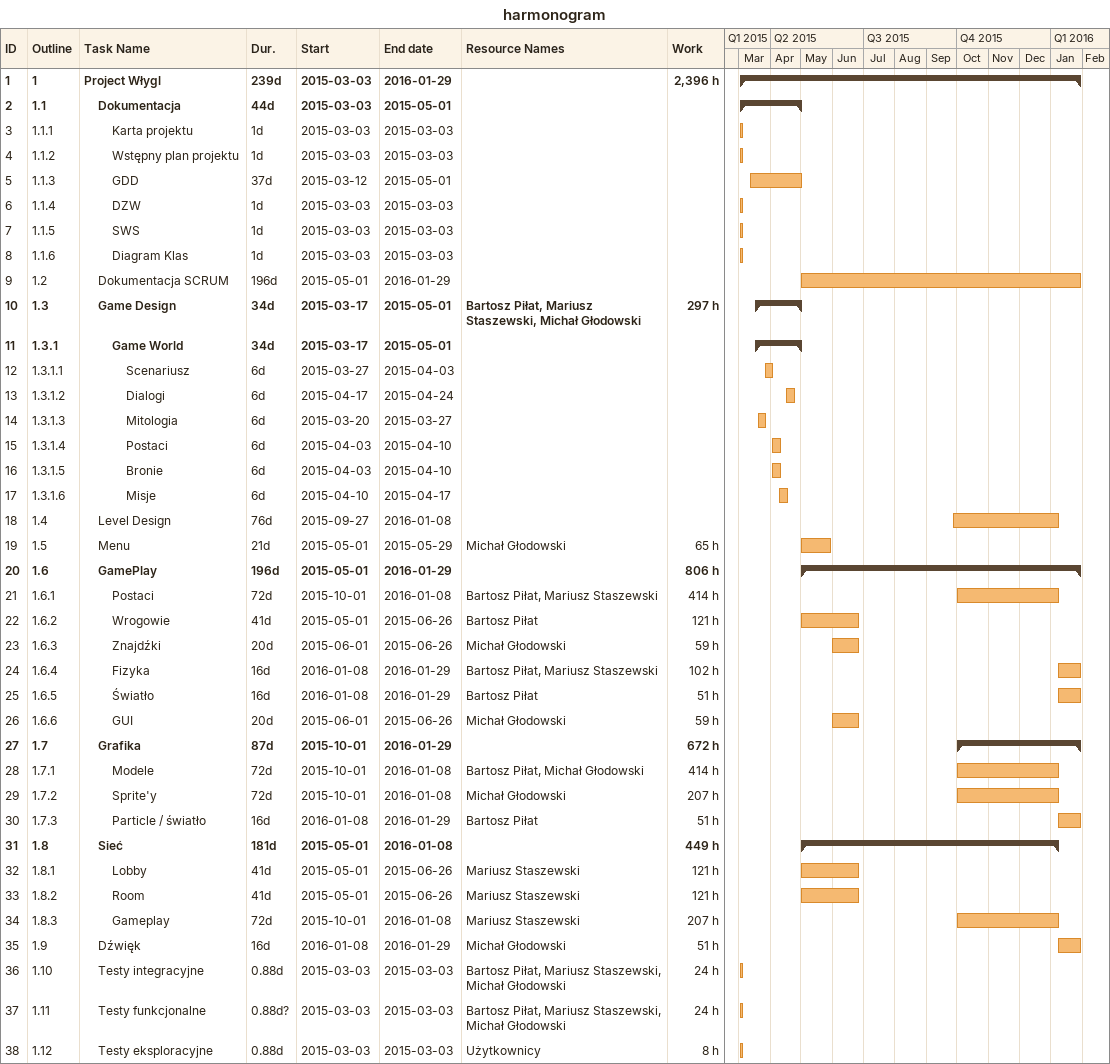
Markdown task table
harmonogram

| ID | WBS | Task | Duration | Start | Finish | Resources | Work (h) |
|---|---|---|---|---|---|---|---|
| 1 | 1 | **Project Włygl** | 239d | 2015-03-03 | 2016-01-29 |  | 2396 |
| 2 | 1.1 | **Dokumentacja** | 44d | 2015-03-03 | 2015-05-01 |  |  |
| 3 | 1.1.1 | Karta projektu | 1d | 2015-03-03 | 2015-03-03 |  |  |
| 4 | 1.1.2 | Wstępny plan projektu | 1d | 2015-03-03 | 2015-03-03 |  |  |
| 5 | 1.1.3 | GDD | 37d | 2015-03-12 | 2015-05-01 |  |  |
| 6 | 1.1.4 | DZW | 1d | 2015-03-03 | 2015-03-03 |  |  |
| 7 | 1.1.5 | SWS | 1d | 2015-03-03 | 2015-03-03 |  |  |
| 8 | 1.1.6 | Diagram Klas | 1d | 2015-03-03 | 2015-03-03 |  |  |
| 9 | 1.2 | Dokumentacja SCRUM | 196d | 2015-05-01 | 2016-01-29 |  |  |
| 10 | 1.3 | **Game Design** | 34d | 2015-03-17 | 2015-05-01 | Bartosz Piłat, Mariusz Staszewski, Michał Głodowski | 297 |
| 11 | 1.3.1 | **Game World** | 34d | 2015-03-17 | 2015-05-01 |  |  |
| 12 | 1.3.1.1 | Scenariusz | 6d | 2015-03-27 | 2015-04-03 |  |  |
| 13 | 1.3.1.2 | Dialogi | 6d | 2015-04-17 | 2015-04-24 |  |  |
| 14 | 1.3.1.3 | Mitologia | 6d | 2015-03-20 | 2015-03-27 |  |  |
| 15 | 1.3.1.4 | Postaci | 6d | 2015-04-03 | 2015-04-10 |  |  |
| 16 | 1.3.1.5 | Bronie | 6d | 2015-04-03 | 2015-04-10 |  |  |
| 17 | 1.3.1.6 | Misje | 6d | 2015-04-10 | 2015-04-17 |  |  |
| 18 | 1.4 | Level Design | 76d | 2015-09-27 | 2016-01-08 |  |  |
| 19 | 1.5 | Menu | 21d | 2015-05-01 | 2015-05-29 | Michał Głodowski | 65 |
| 20 | 1.6 | **GamePlay** | 196d | 2015-05-01 | 2016-01-29 |  | 806 |
| 21 | 1.6.1 | Postaci | 72d | 2015-10-01 | 2016-01-08 | Bartosz Piłat, Mariusz Staszewski | 414 |
| 22 | 1.6.2 | Wrogowie | 41d | 2015-05-01 | 2015-06-26 | Bartosz Piłat | 121 |
| 23 | 1.6.3 | Znajdźki | 20d | 2015-06-01 | 2015-06-26 | Michał Głodowski | 59 |
| 24 | 1.6.4 | Fizyka | 16d | 2016-01-08 | 2016-01-29 | Bartosz Piłat, Mariusz Staszewski | 102 |
| 25 | 1.6.5 | Światło | 16d | 2016-01-08 | 2016-01-29 | Bartosz Piłat | 51 |
| 26 | 1.6.6 | GUI | 20d | 2015-06-01 | 2015-06-26 | Michał Głodowski | 59 |
| 27 | 1.7 | **Grafika** | 87d | 2015-10-01 | 2016-01-29 |  | 672 |
| 28 | 1.7.1 | Modele | 72d | 2015-10-01 | 2016-01-08 | Bartosz Piłat, Michał Głodowski | 414 |
| 29 | 1.7.2 | Sprite'y | 72d | 2015-10-01 | 2016-01-08 | Michał Głodowski | 207 |
| 30 | 1.7.3 | Particle / światło | 16d | 2016-01-08 | 2016-01-29 | Bartosz Piłat | 51 |
| 31 | 1.8 | **Sieć** | 181d | 2015-05-01 | 2016-01-08 |  | 449 |
| 32 | 1.8.1 | Lobby | 41d | 2015-05-01 | 2015-06-26 | Mariusz Staszewski | 121 |
| 33 | 1.8.2 | Room | 41d | 2015-05-01 | 2015-06-26 | Mariusz Staszewski | 121 |
| 34 | 1.8.3 | Gameplay | 72d | 2015-10-01 | 2016-01-08 | Mariusz Staszewski | 207 |
| 35 | 1.9 | Dźwięk | 16d | 2016-01-08 | 2016-01-29 | Michał Głodowski | 51 |
| 36 | 1.10 | Testy integracyjne | 0.88d | 2015-03-03 | 2015-03-03 | Bartosz Piłat, Mariusz Staszewski, Michał Głodowski | 24 |
| 37 | 1.11 | Testy funkcjonalne | 0.88d? | 2015-03-03 | 2015-03-03 | Bartosz Piłat, Mariusz Staszewski, Michał Głodowski | 24 |
| 38 | 1.12 | Testy eksploracyjne | 0.88d | 2015-03-03 | 2015-03-03 | Użytkownicy | 8 |
